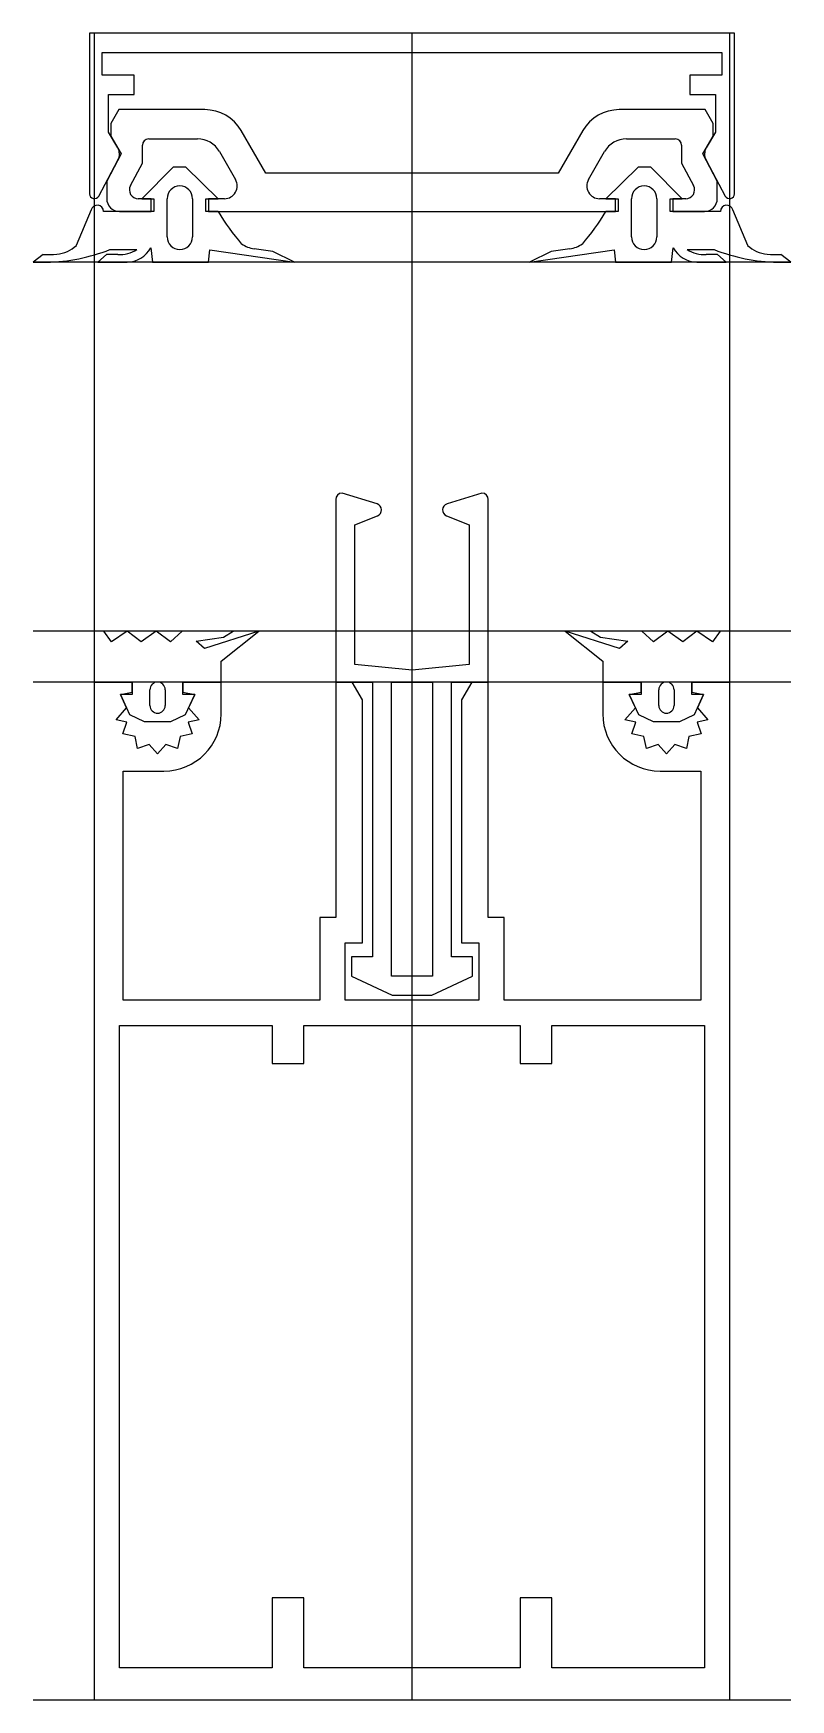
# Model space of a CAD drawing. Extents: x -30 to 30, y 0 to 131.
import ezdxf

# ---------------------------------------------------------------- set-up
doc = ezdxf.new("R2010")
doc.units = 0
doc.layers.get('0').update_dxf_attribs({"linetype": 'CONTINUOUS'})

msp = doc.modelspace()

# ---------------------------------------------------------------- linework, layer by layer
at = {"linetype": 'CONTINUOUS'}
for p, q in [((-25.35, 131), (-25.35, 118.39)), ((25.35, 131), (-25.35, 131)), ((-25, 131), (-25, 0)), ((0, 0), (0, 131)), ((25, 0), (25, 131)), ((25.35, 118.39), (25.35, 131)), ((-24.35, 127.7), (-24.35, 129.5)), ((-24.35, 129.5), (24.35, 129.5)), ((24.35, 129.5), (24.35, 127.7)), ((-21.85, 127.7), (-24.35, 127.7)), ((-21.85, 126.2), (-21.85, 127.7)), ((24.35, 127.7), (21.85, 127.7)), ((21.85, 127.7), (21.85, 126.2)), ((-23.85, 123.24), (-23.85, 126.2)), ((-23.85, 126.2), (-21.85, 126.2)), ((21.85, 126.2), (23.85, 126.2)), ((23.85, 126.2), (23.85, 123.24)), ((-23.04, 125), (-23.67, 123.92)), ((-16.29, 125), (-23.04, 125)), ((23.04, 125), (16.29, 125)), ((23.67, 123.92), (23.04, 125)), ((-23.13, 122), (-23.85, 123.24)), ((-23.67, 123.92), (-23.67, 122.92)), ((-11.5, 120), (-13.43, 123.35)), ((13.43, 123.35), (11.5, 120)), ((23.85, 123.24), (23.13, 122)), ((23.67, 122.92), (23.67, 123.92)), ((-23.67, 122.92), (-22.86, 121.52)), ((-21.2, 120.8), (-21.2, 122.2)), ((-20.7, 122.7), (-16.87, 122.7)), ((16.87, 122.7), (20.7, 122.7)), ((21.2, 122.2), (21.2, 120.8)), ((22.86, 121.52), (23.67, 122.92)), ((-24.62, 118.21), (-23.12, 121.03)), ((-22.86, 121.52), (-24, 119.37)), ((-22.14, 119.03), (-21.2, 120.8)), ((-15.14, 121.7), (-13.87, 119.5)), ((13.87, 119.5), (15.14, 121.7)), ((21.2, 120.8), (22.14, 119.03)), ((24, 119.37), (22.86, 121.52)), ((23.12, 121.03), (24.62, 118.21)), ((-24, 119.37), (-24, 118)), ((-18.77, 120.49), (-21.25, 118)), ((-17.78, 120.49), (-18.77, 120.49)), ((-15.25, 118), (-17.78, 120.49)), ((11.5, 120), (-11.5, 120)), ((17.78, 120.49), (15.25, 118)), ((18.77, 120.49), (17.78, 120.49)), ((21.25, 118), (18.77, 120.49)), ((24, 118), (24, 119.37)), ((-20.5, 118), (-21.52, 118)), ((-21.25, 118), (-20.29, 118)), ((-20.5, 117), (-20.5, 118)), ((-20.29, 118), (-20.29, 117)), ((-19.25, 115), (-19.25, 118)), ((-17.25, 118), (-17.25, 115)), ((-16.21, 117), (-16.21, 118)), ((-16.21, 118), (-15.25, 118)), ((-14.73, 118), (-16, 118)), ((-16, 118), (-16, 117)), ((16, 118), (14.73, 118)), ((15.25, 118), (16.21, 118)), ((16, 117), (16, 118)), ((16.21, 118), (16.21, 117)), ((17.25, 115), (17.25, 118)), ((19.25, 118), (19.25, 115)), ((20.29, 117), (20.29, 118)), ((20.29, 118), (21.25, 118)), ((21.52, 118), (20.5, 118)), ((20.5, 118), (20.5, 117)), ((-25.23, 117.13), (-26.39, 114.33)), ((-20.29, 117), (-24.25, 117)), ((-23, 117), (-20.5, 117)), ((-15.23, 117), (-16.21, 117)), ((-16, 117), (16, 117)), ((16.21, 117), (15.23, 117)), ((24.25, 117), (20.29, 117)), ((20.5, 117), (23, 117)), ((26.39, 114.33), (25.23, 117.13)), ((-23.75, 114), (-21.62, 114)), ((-20.53, 114.14), (-20.4, 113)), ((-16.01, 113), (-15.89, 113.98)), ((-15.89, 113.98), (-9.25, 113)), ((-10.93, 113.86), (-12.41, 114.07)), ((9.25, 113), (15.89, 113.98)), ((12.41, 114.07), (10.93, 113.86)), ((15.89, 113.98), (16.01, 113)), ((20.4, 113), (20.53, 114.14)), ((21.62, 114), (23.75, 114)), ((-29, 113.6), (-29.77, 113)), ((29.77, 113), (-29.77, 113)), ((-29.77, 113), (-28.74, 113)), ((-24.01, 113.6), (-24.7, 113)), ((-24.7, 113), (-22.4, 113)), ((-23.13, 113.6), (-24.01, 113.6)), ((-20.4, 113), (-16.01, 113)), ((-9.25, 113), (-10.93, 113.86)), ((10.93, 113.86), (9.25, 113)), ((16.01, 113), (20.4, 113)), ((22.4, 113), (24.7, 113)), ((24.01, 113.6), (23.13, 113.6)), ((24.7, 113), (24.01, 113.6)), ((28.74, 113), (29.77, 113)), ((29.77, 113), (29, 113.6)), ((-6, 94.35), (-6, 80)), ((-2.75, 94.01), (-5.5, 94.85)), ((5.5, 94.85), (2.76, 94.01)), ((6, 80), (6, 94.35)), ((-4.5, 92.35), (-2.71, 93.07)), ((2.71, 93.07), (4.5, 92.35)), ((-4.5, 81.39), (-4.5, 92.35)), ((4.5, 92.35), (4.5, 81.39)), ((29.77, 84), (-29.77, 84)), ((-24.22, 84), (-25, 84)), ((-25, 84), (-25, 80)), ((-23.62, 83.15), (-24.22, 84)), ((-22.4, 84), (-23.62, 83.15)), ((-21.3, 83.17), (-22.4, 84)), ((-20.12, 84), (-21.3, 83.17)), ((-18.99, 83.15), (-20.12, 84)), ((-18.07, 84), (-18.99, 83.15)), ((-14.05, 84), (-18.07, 84)), ((-12.03, 84), (-16.32, 82.65)), ((-15, 81.64), (-12.03, 84)), ((-14.82, 83.52), (-14.05, 84)), ((16.32, 82.65), (12.03, 84)), ((12.03, 84), (15, 81.64)), ((18.07, 84), (14.05, 84)), ((14.05, 84), (14.82, 83.52)), ((18.99, 83.15), (18.07, 84)), ((20.12, 84), (18.99, 83.15)), ((21.3, 83.17), (20.12, 84)), ((22.4, 84), (21.3, 83.17)), ((23.62, 83.15), (22.4, 84)), ((24.22, 84), (23.62, 83.15)), ((25, 84), (24.22, 84)), ((25, 80), (25, 84)), ((-16.98, 83.22), (-14.82, 83.52)), ((-16.32, 82.65), (-16.98, 83.22)), ((14.82, 83.52), (16.98, 83.22)), ((16.98, 83.22), (16.32, 82.65)), ((-15, 80), (-15, 81.64)), ((0, 80.94), (-4.5, 81.39)), ((4.5, 81.39), (0, 80.94)), ((15, 81.64), (15, 80)), ((29.77, 80), (-29.77, 80)), ((-22, 80), (-25, 80)), ((-25, 80), (-25, 0)), ((-25, 80), (-22, 80)), ((-22, 79.21), (-22, 80)), ((-22, 80), (-22, 79.03)), ((-15, 80), (-18.01, 80)), ((-18.01, 80), (-18.01, 79.21)), ((-18.01, 79.03), (-18.01, 80)), ((-18.01, 80), (-15, 80)), ((-15, 77.5), (-15, 80)), ((-6, 80), (-3.1, 80)), ((-4.7, 80), (-6, 80)), ((-6, 80), (-6, 61.5)), ((-3.9, 78.61), (-4.7, 80)), ((-3.1, 80), (-3.1, 58.39)), ((-1.6, 80), (1.6, 80)), ((-1.6, 56.89), (-1.6, 80)), ((1.6, 80), (1.6, 56.89)), ((3.1, 58.39), (3.1, 80)), ((3.1, 80), (6, 80)), ((4.7, 80), (3.9, 78.61)), ((6, 80), (4.7, 80)), ((6, 61.5), (6, 80)), ((15, 80), (18.01, 80)), ((18.01, 80), (15, 80)), ((15, 80), (15, 77.5)), ((18.01, 80), (18.01, 79.03)), ((18.01, 79.21), (18.01, 80)), ((22, 79.03), (22, 80)), ((22, 80), (25, 80)), ((25, 80), (22, 80)), ((22, 80), (22, 79.21)), ((25, 0), (25, 80)), ((-22.92, 79.03), (-22, 79.21)), ((-22.44, 77.98), (-22.92, 79.03)), ((-22, 79.03), (-22.92, 79.03)), ((-22.92, 79.03), (-22.2, 77.45)), ((-20.6, 78.15), (-20.6, 79.4)), ((-19.4, 79.4), (-19.4, 78.15)), ((-18.01, 79.21), (-17.08, 79.03)), ((-17.08, 79.03), (-18.01, 79.03)), ((-17.8, 77.45), (-17.08, 79.03)), ((-17.08, 79.03), (-17.56, 77.98)), ((-3.9, 59.5), (-3.9, 78.61)), ((3.9, 78.61), (3.9, 59.5)), ((17.08, 79.03), (18.01, 79.21)), ((18.01, 79.03), (17.08, 79.03)), ((17.08, 79.03), (17.8, 77.45)), ((17.56, 77.98), (17.08, 79.03)), ((19.4, 78.15), (19.4, 79.4)), ((20.6, 79.4), (20.6, 78.15)), ((22, 79.21), (22.92, 79.03)), ((22.92, 79.03), (22, 79.03)), ((22.2, 77.45), (22.92, 79.03)), ((22.92, 79.03), (22.44, 77.98)), ((-23.27, 77.03), (-22.44, 77.98)), ((-22.2, 77.45), (-21.05, 76.9)), ((-18.95, 76.9), (-17.8, 77.45)), ((-17.56, 77.98), (-16.74, 77.03)), ((16.74, 77.03), (17.56, 77.98)), ((17.8, 77.45), (18.95, 76.9)), ((21.05, 76.9), (22.2, 77.45)), ((22.44, 77.98), (23.27, 77.03)), ((-22.42, 76.85), (-23.27, 77.03)), ((-22.73, 75.92), (-22.42, 76.85)), ((-21.05, 76.9), (-20, 76.9)), ((-20, 76.9), (-18.95, 76.9)), ((-16.74, 77.03), (-17.59, 76.85)), ((-17.59, 76.85), (-17.27, 75.92)), ((17.59, 76.85), (16.74, 77.03)), ((17.27, 75.92), (17.59, 76.85)), ((18.95, 76.9), (20, 76.9)), ((20, 76.9), (21.05, 76.9)), ((23.27, 77.03), (22.42, 76.85)), ((22.42, 76.85), (22.73, 75.92)), ((-21.77, 75.73), (-22.73, 75.92)), ((-21.58, 74.77), (-21.77, 75.73)), ((-20.65, 75.08), (-21.58, 74.77)), ((-20, 74.35), (-20.65, 75.08)), ((-19.35, 75.08), (-20, 74.35)), ((-18.43, 74.77), (-19.35, 75.08)), ((-18.23, 75.73), (-18.43, 74.77)), ((-17.27, 75.92), (-18.23, 75.73)), ((18.23, 75.73), (17.27, 75.92)), ((18.43, 74.77), (18.23, 75.73)), ((19.35, 75.08), (18.43, 74.77)), ((20, 74.35), (19.35, 75.08)), ((20.65, 75.08), (20, 74.35)), ((21.58, 74.77), (20.65, 75.08)), ((21.77, 75.73), (21.58, 74.77)), ((22.73, 75.92), (21.77, 75.73)), ((-22.7, 55), (-22.7, 73)), ((-22.7, 73), (-19.5, 73)), ((19.5, 73), (22.7, 73)), ((22.7, 73), (22.7, 55)), ((-6, 61.5), (-7.25, 61.5)), ((-7.25, 61.5), (-7.25, 55)), ((7.25, 61.5), (6, 61.5)), ((7.25, 55), (7.25, 61.5)), ((-5.25, 55), (-5.25, 59.5)), ((-5.25, 59.5), (-3.9, 59.5)), ((3.9, 59.5), (5.25, 59.5)), ((5.25, 59.5), (5.25, 55)), ((-3.1, 58.39), (-4.75, 58.39)), ((-4.75, 58.39), (-4.75, 56.89)), ((4.75, 58.39), (3.1, 58.39)), ((4.75, 56.89), (4.75, 58.39)), ((-4.75, 56.89), (-1.55, 55.39)), ((1.6, 56.89), (-1.6, 56.89)), ((1.55, 55.39), (4.75, 56.89)), ((-1.55, 55.39), (1.55, 55.39)), ((-7.25, 55), (-22.7, 55)), ((5.25, 55), (-5.25, 55)), ((22.7, 55), (7.25, 55)), ((-23, 2.5), (-23, 53)), ((-23, 53), (-11, 53)), ((-11, 53), (-11, 50)), ((-8.5, 50), (-8.5, 53)), ((-8.5, 53), (8.5, 53)), ((8.5, 53), (8.5, 50)), ((11, 50), (11, 53)), ((11, 53), (23, 53)), ((23, 53), (23, 2.5)), ((-11, 50), (-8.5, 50)), ((8.5, 50), (11, 50)), ((-8.5, 8), (-11, 8)), ((-11, 8), (-11, 2.5)), ((-8.5, 2.5), (-8.5, 8)), ((11, 8), (8.5, 8)), ((8.5, 8), (8.5, 2.5)), ((11, 2.5), (11, 8)), ((-11, 2.5), (-23, 2.5)), ((8.5, 2.5), (-8.5, 2.5)), ((23, 2.5), (11, 2.5)), ((-29.77, 0), (29.77, 0)), ((-25, 0), (25, 0))]:
    msp.add_line(p, q, dxfattribs=at)
for centre, radius, start, end in [((-16.29, 121.7), 3.3, 30, 90.0367), ((16.29, 121.7), 3.3, 89.9633, 150), ((-24, 121.51), 1, 331.5765, 29.6048), ((-20.7, 122.2), 0.5, 90, 180), ((-16.87, 120.7), 2, 30, 89.9412), ((16.87, 120.7), 2, 90.0588, 150), ((20.7, 122.2), 0.5, 0, 90), ((24, 121.51), 1, 150.3952, 208.4235), ((-14.74, 119), 1, 270.3446, 30.0012), ((14.74, 119), 1, 149.9988, 269.6554), ((-24.96, 118.4), 0.39, 181.5845, 330.7126), ((-23, 118), 1, 180, 270), ((-21.52, 118.7), 0.7, 151.8725, 270.2185), ((-18.25, 118), 1, 0, 180), ((18.25, 118), 1, 0, 180), ((21.52, 118.7), 0.7, 269.7815, 28.1275), ((23, 118), 1, 270, 0), ((24.96, 118.4), 0.39, 209.2874, 358.4155), ((-24.75, 116.99), 0.5, 1.1091, 163.7782), ((-1.13, 125.19), 16.31, 210.1605, 221.2529), ((1.13, 125.19), 16.31, 318.7471, 329.8395), ((24.75, 116.99), 0.5, 16.2218, 178.8909), ((-28.99, 127.22), 14.22, 271.0237, 291.6404), ((-28.12, 116.13), 2.5, 274.6606, 313.8882), ((-23.08, 116.45), 2.85, 268.9315, 300.7423), ((-22.48, 115.23), 2.23, 271.9578, 330.7773), ((-18.25, 115), 1, 180, 0), ((-12.04, 116.54), 2.5, 237.2226, 261.4092), ((12.04, 116.54), 2.5, 278.5908, 302.7774), ((18.25, 115), 1, 180, 0), ((22.48, 115.23), 2.23, 209.2227, 268.0422), ((23.08, 116.45), 2.85, 239.2577, 271.0685), ((28.99, 127.22), 14.22, 248.3596, 268.9763), ((28.12, 116.13), 2.5, 226.1118, 265.3394), ((-28.96, 127.25), 13.65, 269.8523, 274.3899), ((28.96, 127.25), 13.65, 265.6101, 270.1477), ((-5.5, 94.35), 0.5, 90, 180), ((5.5, 94.35), 0.5, 0, 90), ((-2.9, 93.53), 0.5, 292.2417, 72.6316), ((2.9, 93.53), 0.5, 106.6793, 247.2312), ((-20, 79.4), 0.6, 90, 180), ((-20, 79.4), 0.6, 0, 90), ((20, 79.4), 0.6, 90, 180), ((20, 79.4), 0.6, 0, 90), ((-20, 78.15), 0.6, 180, 270), ((-20, 78.15), 0.6, 270, 0), ((-19.5, 77.5), 4.5, 270, 0), ((19.5, 77.5), 4.5, 180, 270), ((20, 78.15), 0.6, 180, 270), ((20, 78.15), 0.6, 270, 0)]:
    msp.add_arc(centre, radius, start, end, dxfattribs=at)

doc.saveas('drawing.dxf')
